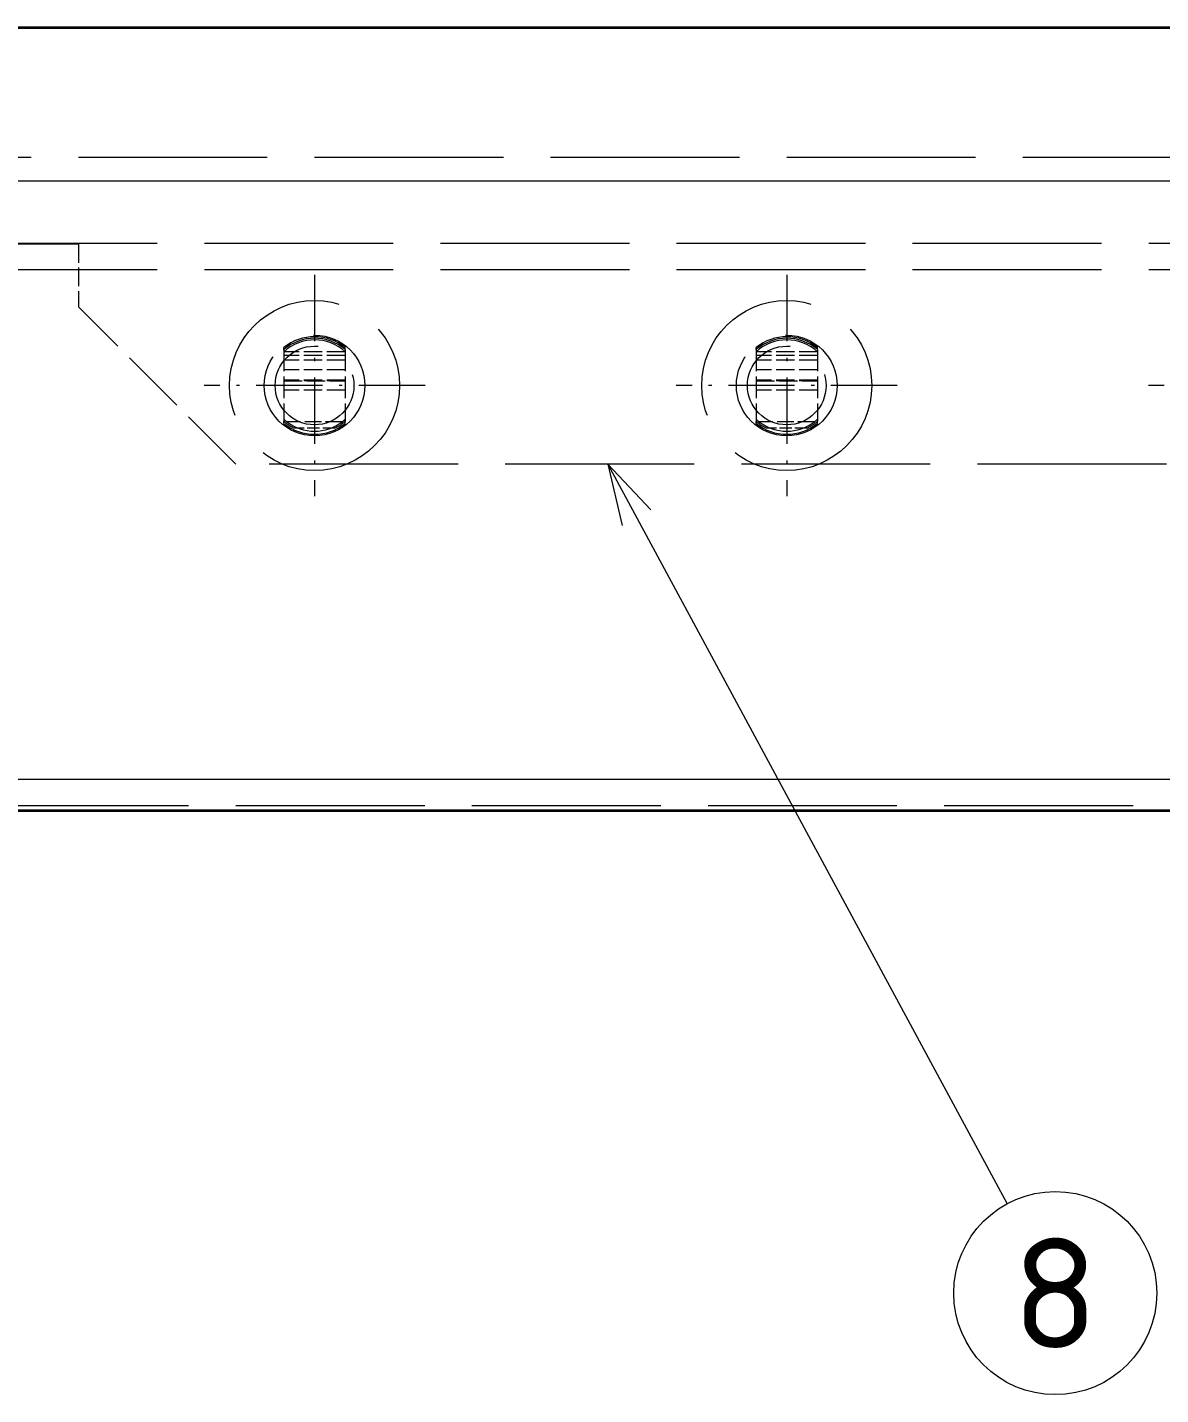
# Model space of a CAD drawing. Extents: x 23 to 587, y 4 to 413.
# Drawn here: x 245.79 to 281.79, y 282.93 to 326.36 of the extents above; entities that cross this region are included whole.
import ezdxf
from ezdxf.enums import TextEntityAlignment as Align

# ---------------------------------------------------------------- set-up
doc = ezdxf.new("R2010")
doc.units = 0
doc.linetypes.add('DASHDOT', pattern=[18.5, 12, -3, 0.5, -3])
doc.linetypes.add('DASHED', pattern=[15, 12, -3])
doc.layers.get('0').update_dxf_attribs({"lineweight": 13})
doc.styles.get("Standard").update_dxf_attribs({"font": 'isocp.shx'})

# ---------------------------------------------------------------- blocks, each defined once
blk = doc.blocks.new('BLOCK386')
at = {"color": 7, "linetype": 'DASHDOT', "lineweight": 13, "ltscale": 0.351}
for p, q in [((329.39, -81.78), (329.39, -95.82)), ((336.41, -88.8), (322.37, -88.8))]:
    blk.add_line(p, q, dxfattribs=at)
blk = doc.blocks.new('BLOCK388')
at = {"color": 7, "linetype": 'DASHDOT', "lineweight": 13, "ltscale": 0.351}
for p, q in [((359.39, -81.78), (359.39, -95.82)), ((366.41, -88.8), (352.37, -88.8))]:
    blk.add_line(p, q, dxfattribs=at)
blk = doc.blocks.new('BLOCK396')
at = {"color": 7, "linetype": 'DASHDOT', "lineweight": 13, "ltscale": 0.351}
for p, q in [((299.39, -81.78), (299.39, -95.82)), ((306.41, -88.8), (292.37, -88.8))]:
    blk.add_line(p, q, dxfattribs=at)
blk = doc.blocks.new('BLOCK397')
at = {"color": 7, "lineweight": 13}
blk.add_line((318.013, -93.8), (343.385, -140.775), dxfattribs=at)
blk.add_lwpolyline([(320.76, -96.708), (318.013, -93.8), (318.938, -97.691)], dxfattribs=at)
blk.add_circle((346.451, -146.451), 6.451, dxfattribs=at)
blk.add_text('8', height=7, dxfattribs=at).set_placement((343.701, -149.951), (349.201, -149.951), align=Align.FIT)
blk = doc.blocks.new('BLOCK398')
at = {"color": 7, "lineweight": 35}
for p, q in [((-67.61, -66.05), (556.39, -66.05)), ((-65.61, -115.8), (554.39, -115.8))]:
    blk.add_line(p, q, dxfattribs=at)
at = {"color": 7, "linetype": 'DASHED', "lineweight": 13}
for p, q in [((119.39, -74.3), (369.39, -74.3)), ((14.39, -75.8), (474.39, -75.8)), ((130.79, -75.8), (357.99, -75.8)), ((-67.61, -79.759), (556.39, -79.759)), ((-67.61, -79.759), (556.39, -79.759)), ((261.64, -79.8), (284.39, -79.8)), ((-67.61, -81.441), (556.39, -81.441)), ((413.508, -93.8), (294.39, -93.8)), ((-65.61, -113.8), (554.39, -113.8)), ((-65.61, -115.482), (554.39, -115.482))]:
    blk.add_line(p, q, dxfattribs=at)
at = {"color": 7, "linetype": 'DASHED', "lineweight": 13, "ltscale": 0.1}
blk.add_line((284.39, -79.8), (284.39, -83.8), dxfattribs=at)
at = {"color": 7, "linetype": 'DASHED', "lineweight": 13, "ltscale": 0.353553}
blk.add_line((294.39, -93.8), (284.39, -83.8), dxfattribs=at)
at = {"color": 7, "linetype": 'DASHED', "lineweight": 13, "ltscale": 0.003252}
for p, q in [((297.44, -86.52), (297.44, -86.39)), ((301.34, -86.52), (301.34, -86.39)), ((327.44, -86.52), (327.44, -86.39)), ((331.34, -86.52), (331.34, -86.39)), ((297.44, -91.21), (297.44, -91.08)), ((301.34, -91.21), (301.34, -91.08)), ((327.44, -91.21), (327.44, -91.08)), ((331.34, -91.21), (331.34, -91.08))]:
    blk.add_line(p, q, dxfattribs=at)
at = {"color": 7, "linetype": 'DASHED', "lineweight": 13, "ltscale": 0.11399}
for p, q in [((297.44, -86.52), (297.44, -91.08)), ((301.34, -86.52), (301.34, -91.08)), ((327.44, -86.52), (327.44, -91.08)), ((331.34, -86.52), (331.34, -91.08))]:
    blk.add_line(p, q, dxfattribs=at)
at = {"color": 7, "linetype": 'DASHED', "lineweight": 13, "ltscale": 0.0975}
for p, q in [((301.34, -86.653), (297.44, -86.653)), ((331.34, -86.653), (327.44, -86.653)), ((301.34, -86.9), (297.44, -86.9)), ((301.34, -87.184), (297.44, -87.184)), ((331.34, -86.9), (327.44, -86.9)), ((331.34, -87.184), (327.44, -87.184)), ((301.34, -87.8), (297.44, -87.8)), ((301.34, -88.455), (297.44, -88.455)), ((297.44, -88.499), (301.34, -88.499)), ((301.34, -88.5), (297.44, -88.5)), ((331.34, -87.8), (327.44, -87.8)), ((331.34, -88.455), (327.44, -88.455)), ((327.44, -88.499), (331.34, -88.499)), ((331.34, -88.5), (327.44, -88.5)), ((301.34, -89.1), (297.44, -89.1)), ((331.34, -89.1), (327.44, -89.1))]:
    blk.add_line(p, q, dxfattribs=at)
at = {"color": 7, "linetype": 'DASHED', "lineweight": 13, "ltscale": 0.088318}
for p, q in [((301.156, -91.1), (297.624, -91.1)), ((331.156, -91.1), (327.624, -91.1))]:
    blk.add_line(p, q, dxfattribs=at)
at = {"color": 7, "linetype": 'DASHED', "lineweight": 13, "ltscale": 0.065383}
for p, q in [((300.698, -91.5), (298.082, -91.5)), ((330.698, -91.5), (328.082, -91.5))]:
    blk.add_line(p, q, dxfattribs=at)
at = {"color": 7, "lineweight": 13}
blk.add_line((-65.61, -113.8), (554.39, -113.8), dxfattribs=at)
at = {"color": 7, "linetype": 'DASHED', "lineweight": 13}
for centre, radius in [((299.39, -88.8), 5.4), ((329.39, -88.8), 5.4), ((299.39, -88.8), 3.2), ((329.39, -88.8), 3.2), ((299.39, -88.8), 2.5), ((329.39, -88.8), 2.5)]:
    blk.add_circle(centre, radius, dxfattribs=at)
for centre, radius, start, end in [((299.39, -88.8), 3.1, 51.02124, 128.97876), ((299.39, -88.8), 3, 49.4584, 130.5416), ((299.39, -88.8), 2.9, 47.74636, 132.25364), ((329.39, -88.8), 3.1, 51.02124, 128.97876), ((329.39, -88.8), 3, 49.4584, 130.5416), ((329.39, -88.8), 2.9, 47.74636, 132.25364), ((299.39, -88.8), 2.9, 227.74636, 232.47649), ((299.39, -88.8), 3, 229.4584, 244.15807), ((299.39, -88.8), 2.9, 232.47649, 307.52351), ((299.39, -88.8), 3, 295.84193, 310.5416), ((299.39, -88.8), 2.9, 307.52351, 312.25364), ((329.39, -88.8), 2.9, 227.74636, 232.47649), ((329.39, -88.8), 3, 229.4584, 244.15807), ((329.39, -88.8), 2.9, 232.47649, 307.52351), ((329.39, -88.8), 3, 295.84193, 310.5416), ((329.39, -88.8), 2.9, 307.52351, 312.25364), ((299.39, -88.8), 3.1, 231.02124, 308.97876), ((329.39, -88.8), 3.1, 231.02124, 308.97876)]:
    blk.add_arc(centre, radius, start, end, dxfattribs=at)

msp = doc.modelspace()

# ---------------------------------------------------------------- block references
at = {"lineweight": 0, "xscale": 0.5, "yscale": 0.5, "zscale": 0.5}
for name in ['BLOCK398', 'BLOCK396', 'BLOCK386', 'BLOCK388', 'BLOCK397']:
    msp.add_blockref(name, (105.216, 359.385), dxfattribs=at)

doc.saveas('drawing.dxf')
